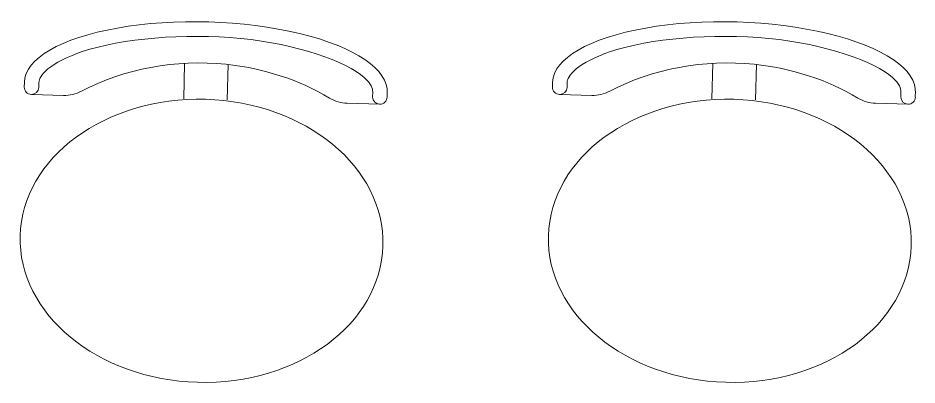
# Model space of a CAD drawing. Header units: millimetres. Extents: x 310.7 to 354.9, y 161.6 to 181.8.
# Drawn here: x 315.75 to 316.721, y 173.473 to 173.87 of the extents above; entities that cross this region are included whole.
import ezdxf

# ---------------------------------------------------------------- set-up
doc = ezdxf.new("R2010")
doc.units = ezdxf.units.MM
doc.layers.add('ARREDI attrezzature - furniture', color=175, linetype='Continuous', lineweight=9)

msp = doc.modelspace()

# ---------------------------------------------------------------- linework, layer by layer
at = {"layer": 'ARREDI attrezzature - furniture'}
for p, q in [((315.92916, 173.78259, 5.53887), (315.93017, 173.82079, 5.53887)), ((315.97616, 173.78136, 5.53887), (315.97717, 173.81954, 5.53887)), ((316.49938, 173.78259, 5.53887), (316.50039, 173.82079, 5.53887)), ((316.54639, 173.78136, 5.53887), (316.54739, 173.81954, 5.53887)), ((315.75719, 173.8005, 5.53887), (315.75705, 173.79524, 5.53887)), ((315.77286, 173.80007, 5.53887), (315.77271, 173.79481, 5.53887)), ((315.77286, 173.80007, 5.53887), (315.77286, 173.80007, 5.53887)), ((315.77286, 173.80007, 5.53887), (315.77286, 173.80007, 5.53887)), ((316.32741, 173.8005, 5.53887), (316.32727, 173.79524, 5.53887)), ((316.34308, 173.80007, 5.53887), (316.34293, 173.79481, 5.53887)), ((316.34308, 173.80007, 5.53887), (316.34308, 173.80007, 5.53887)), ((316.34308, 173.80007, 5.53887), (316.34308, 173.80007, 5.53887)), ((316.13319, 173.79014, 5.53887), (316.13303, 173.78433, 5.53887)), ((316.13319, 173.79014, 5.53887), (316.13319, 173.79014, 5.53887)), ((316.13319, 173.79014, 5.53887), (316.13319, 173.79014, 5.53887)), ((316.14887, 173.79079, 5.53887), (316.1487, 173.78438, 5.53887)), ((316.70341, 173.79014, 5.53887), (316.70325, 173.78433, 5.53887)), ((316.70341, 173.79014, 5.53887), (316.70341, 173.79014, 5.53887)), ((316.70341, 173.79014, 5.53887), (316.70341, 173.79014, 5.53887)), ((316.71909, 173.79079, 5.53887), (316.71892, 173.78438, 5.53887)), ((315.76466, 173.78719, 5.53887), (315.76466, 173.78719, 5.53887)), ((315.76508, 173.78719, 5.53887), (315.79936, 173.78624, 5.53887)), ((316.33489, 173.78719, 5.53887), (316.33489, 173.78719, 5.53887)), ((316.3353, 173.78719, 5.53887), (316.36958, 173.78624, 5.53887)), ((316.10575, 173.77772, 5.53887), (316.14065, 173.77676, 5.53887)), ((316.67597, 173.77772, 5.53887), (316.71087, 173.77676, 5.53887))]:
    msp.add_line(p, q, dxfattribs=at)
for centre, radius, start, end in [((315.76488, 173.79503, 5.53887), 0.00784, 178.42063, 268.42063), ((315.76488, 173.79503, 5.53887), 0.00784, 268.42063, 358.42063), ((315.80045, 173.82541, 5.53887), 0.03918, 268.40649, 297.8518), ((316.3351, 173.79503, 5.53887), 0.00784, 178.42063, 268.42063), ((316.3351, 173.79503, 5.53887), 0.00784, 268.42063, 358.42063), ((316.37067, 173.82541, 5.53887), 0.03918, 268.40649, 297.8518), ((316.10683, 173.81689, 5.53887), 0.03918, 239.0661, 268.42063), ((316.14086, 173.78459, 5.53887), 0.00784, 181.88531, 268.42063), ((316.14086, 173.78459, 5.53887), 0.00784, 268.42063, 358.50005), ((316.67705, 173.81689, 5.53887), 0.03918, 239.0661, 268.42063), ((316.71109, 173.78459, 5.53887), 0.00784, 181.88531, 268.42063), ((316.71109, 173.78459, 5.53887), 0.00784, 268.42063, 358.50005)]:
    msp.add_arc(centre, radius, start, end, dxfattribs=at)
at = {"layer": 'ARREDI attrezzature - furniture', "extrusion": (0, 0, -1)}
for centre in [(315.95303, 173.7951, 5.53887), (316.52325, 173.7951, 5.53887)]:
    msp.add_ellipse(centre, major_axis=(0.19583, -0.0054), ratio=0.359925, start_param=3.141593, end_param=6.297581, dxfattribs=at)
for centre in [(315.94845, 173.62913, 5.53887), (316.51867, 173.62913, 5.53887)]:
    msp.add_ellipse(centre, major_axis=(0.19583, -0.0054), ratio=0.780493, dxfattribs=at)
at = {"layer": 'ARREDI attrezzature - furniture'}
for points, knots in [([(315.77286, 173.80007, 5.53887), (315.77295, 173.80356, 5.53887), (315.77491, 173.8084, 5.53887), (315.79017, 173.82109, 5.53887), (315.80301, 173.82791, 5.53887), (315.8621, 173.84771, 5.53887), (315.92949, 173.85363, 5.53887), (316.05169, 173.84174, 5.53887), (316.10512, 173.82287, 5.53887), (316.13153, 173.79876, 5.53887), (316.13329, 173.79369, 5.53887), (316.13319, 173.79014, 5.53887)], [0, 0, 0, 0, 0.388453, 0.388453, 0.776906, 0.776906, 1.761796, 1.761796, 2.746687, 2.746687, 3.141593, 3.141593, 3.141593, 3.141593]), ([(316.34308, 173.80007, 5.53887), (316.34318, 173.80356, 5.53887), (316.34513, 173.8084, 5.53887), (316.36039, 173.82109, 5.53887), (316.37323, 173.82791, 5.53887), (316.43232, 173.84771, 5.53887), (316.49971, 173.85363, 5.53887), (316.62191, 173.84174, 5.53887), (316.67534, 173.82287, 5.53887), (316.70175, 173.79876, 5.53887), (316.70351, 173.79369, 5.53887), (316.70341, 173.79014, 5.53887)], [0, 0, 0, 0, 0.388453, 0.388453, 0.776906, 0.776906, 1.761796, 1.761796, 2.746687, 2.746687, 3.141593, 3.141593, 3.141593, 3.141593]), ([(315.81875, 173.79076, 5.53887), (315.8649, 173.81515, 5.53887), (315.92083, 173.82524, 5.53887), (316.01476, 173.81576, 5.53887), (316.05359, 173.80311, 5.53887), (316.08669, 173.78328, 5.53887)], [4.086072, 4.086072, 4.086072, 4.086072, 4.805728, 4.805728, 5.337853, 5.337853, 5.337853, 5.337853]), ([(316.38898, 173.79076, 5.53887), (316.43512, 173.81515, 5.53887), (316.49105, 173.82524, 5.53887), (316.58498, 173.81576, 5.53887), (316.62381, 173.80311, 5.53887), (316.65691, 173.78328, 5.53887)], [4.086072, 4.086072, 4.086072, 4.086072, 4.805728, 4.805728, 5.337853, 5.337853, 5.337853, 5.337853])]:
    msp.add_open_spline(points, degree=3, knots=knots, dxfattribs=at)

doc.saveas('drawing.dxf')
